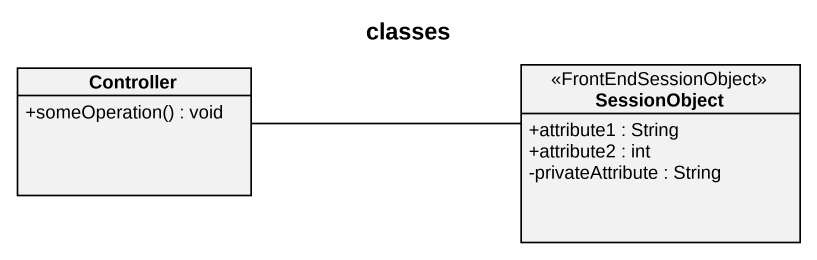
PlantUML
@startuml
title classes
hide circle
hide empty members
skinparam classAttributeIconSize 0
class Controller {
  +someOperation() : void
}
class SessionObject <<FrontEndSessionObject>> {
  +attribute1 : String
  +attribute2 : int
  -privateAttribute : String
}
SessionObject -left- Controller
@enduml
